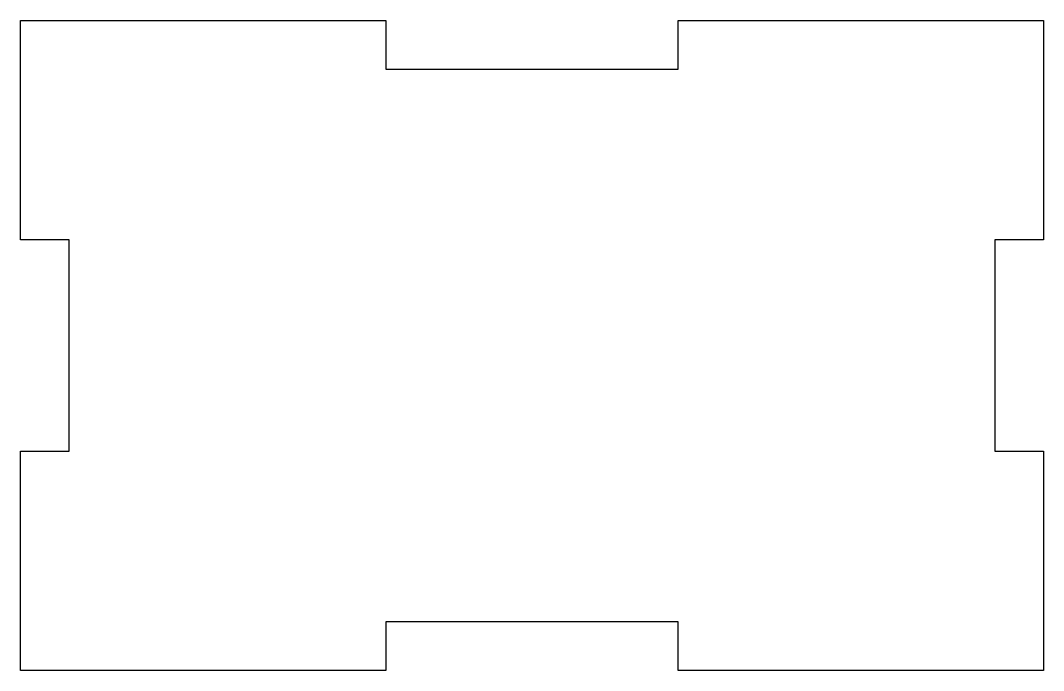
# Model space of a CAD drawing. Extents: x -292 to -40, y 1963 to 2123.
import ezdxf

# ---------------------------------------------------------------- set-up
doc = ezdxf.new("R2010")
doc.units = 0
doc.layers.add('CUT_FIRST', color=105, linetype='CONTINUOUS')

msp = doc.modelspace()

# ---------------------------------------------------------------- linework, layer by layer
at = {"layer": 'CUT_FIRST'}
msp.add_lwpolyline([(-291.6, 1975), (-291.6, 1975), (-291.6, 2017), (-279.6, 2017), (-279.6, 2069), (-291.6, 2069), (-291.6, 2111), (-291.6, 2111), (-291.6, 2123), (-201.6, 2123), (-201.6, 2111), (-129.6, 2111), (-129.6, 2123), (-39.6, 2123), (-39.6, 2111), (-39.6, 2111), (-39.6, 2069), (-51.6, 2069), (-51.6, 2017), (-39.6, 2017), (-39.6, 1975), (-39.6, 1975), (-39.6, 1975), (-39.6, 1963), (-129.6, 1963), (-129.6, 1975), (-201.6, 1975), (-201.6, 1963), (-291.6, 1963), (-291.6, 1975)], close=True, dxfattribs=at)

doc.saveas('drawing.dxf')
